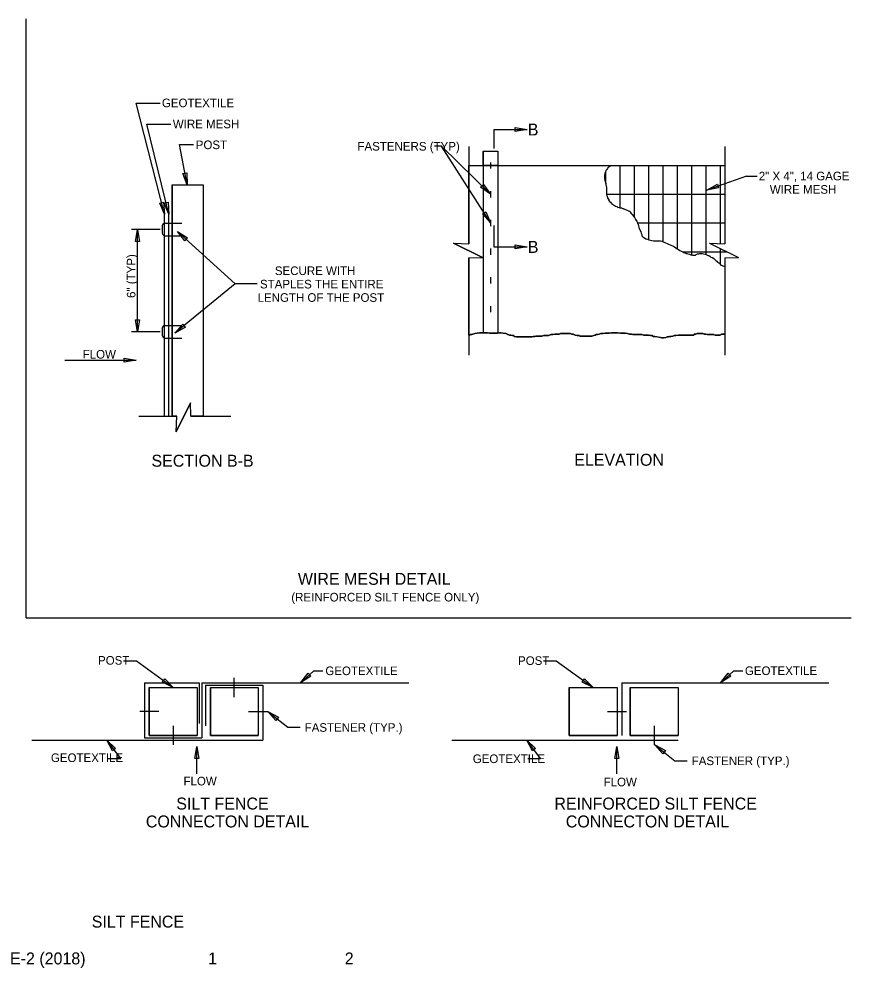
# Model space of a CAD drawing. Extents: x 1.3 to 29.7, y 0.6 to 10.5.
# Drawn here: x 7.8 to 16.5, y 0.57 to 10.5 of the extents above; entities that cross this region are included whole.
import ezdxf

# ---------------------------------------------------------------- set-up
doc = ezdxf.new("R2010")
doc.units = 0
for name, color, linetype in [('Level 17', 7, 'Continuous'), ('Level 18', 7, 'Continuous'), ('Level 19', 7, 'Continuous'), ('Level 20', 7, 'Continuous'), ('Level 21', 7, 'Continuous'), ('Level 22', 7, 'Continuous'), ('Level 23', 7, 'Continuous'), ('Level 26', 7, 'Continuous'), ('Level 9', 7, 'Continuous')]:
    doc.layers.add(name, color=color, linetype=linetype)

msp = doc.modelspace()

# ---------------------------------------------------------------- linework, layer by layer
at = {"layer": 'Level 18'}
for p, q in [((9.3221, 8.459), (9.0251, 9.618)), ((9.0251, 9.618), (9.2751, 9.618)), ((9.137, 9.4), (9.388, 9.4)), ((9.368, 8.459), (9.137, 9.4)), ((12.7661, 9.344), (13.1121, 9.344)), ((12.7661, 9.344), (12.7661, 9.147)), ((9.479, 9.186), (9.624, 9.186)), ((9.558, 8.765), (9.479, 9.186)), ((12.217, 9.1686), (12.1433, 9.1686)), ((12.7302, 8.6671), (12.217, 9.1686)), ((12.7302, 8.3668), (12.217, 9.1686)), ((15.4087, 8.8578), (14.9912, 8.7114)), ((15.4087, 8.8578), (15.5176, 8.8578)), ((12.7661, 8.3418), (12.7661, 8.1163)), ((9.2751, 8.299), (8.977, 8.299)), ((9.039, 7.2289), (9.039, 8.299)), ((10.061, 7.73), (9.4568, 8.2786)), ((12.7661, 8.1163), (13.1121, 8.1163)), ((10.061, 7.73), (9.43, 7.2125)), ((10.291, 7.73), (10.061, 7.73)), ((9.2751, 7.2289), (8.977, 7.2289)), ((8.28, 6.931), (9.026, 6.931)), ((8.893, 3.789), (9.027, 3.789)), ((9.027, 3.789), (9.412, 3.508)), ((13.2843, 3.789), (13.4183, 3.789)), ((13.4183, 3.789), (13.8033, 3.508)), ((10.88, 3.68), (10.745, 3.558)), ((10.977, 3.68), (10.88, 3.68)), ((15.2713, 3.68), (15.1363, 3.558)), ((15.3683, 3.68), (15.2713, 3.68)), ((10.401, 3.258), (10.612, 3.092)), ((10.612, 3.092), (10.739, 3.092)), ((8.863, 2.767), (8.718, 2.958)), ((9.6588, 2.6043), (9.6588, 2.8909)), ((13.2543, 2.767), (13.1093, 2.958)), ((14.0501, 2.6043), (14.0501, 2.8909)), ((14.448, 2.9092), (14.659, 2.7432)), ((8.729, 2.767), (8.863, 2.767)), ((13.1203, 2.767), (13.2543, 2.767)), ((14.659, 2.7432), (14.786, 2.7432))]:
    msp.add_line(p, q, dxfattribs=at)
for points in [[(12.9871, 9.3648), (13.1121, 9.344), (12.9871, 9.3232)], [(9.5554, 8.8917), (9.558, 8.765), (9.5145, 8.884)], [(12.6554, 8.7693), (12.7302, 8.6671), (12.6263, 8.7396)], [(15.116, 8.7332), (14.9912, 8.7114), (15.1023, 8.7724)], [(9.3112, 8.5853), (9.3221, 8.459), (9.2709, 8.5749)], [(9.3584, 8.5854), (9.368, 8.459), (9.318, 8.5754)], [(12.6804, 8.4833), (12.7302, 8.3668), (12.6453, 8.4608)], [(9.0182, 8.174), (9.039, 8.299), (9.0598, 8.174)], [(9.5354, 8.1791), (9.4568, 8.2786), (9.5634, 8.2099)], [(12.9871, 8.1371), (13.1121, 8.1163), (12.9871, 8.0955)], [(9.0598, 7.3539), (9.039, 7.2289), (9.0182, 7.3539)], [(9.5399, 7.2757), (9.43, 7.2125), (9.5135, 7.3078)], [(8.901, 6.9518), (9.026, 6.931), (8.901, 6.9102)], [(9.3233, 3.5985), (9.412, 3.508), (9.2988, 3.5649)], [(10.8517, 3.6264), (10.745, 3.558), (10.8238, 3.6572)], [(13.7146, 3.5985), (13.8033, 3.508), (13.6901, 3.5649)], [(15.243, 3.6264), (15.1363, 3.558), (15.2151, 3.6572)], [(10.4864, 3.1644), (10.401, 3.258), (10.5121, 3.1971)], [(8.777, 2.8459), (8.718, 2.958), (8.8101, 2.871)], [(9.638, 2.7659), (9.6588, 2.8909), (9.6796, 2.7659)], [(13.1683, 2.8459), (13.1093, 2.958), (13.2014, 2.871)], [(14.0293, 2.7659), (14.0501, 2.8909), (14.0709, 2.7659)], [(14.5334, 2.8156), (14.448, 2.9092), (14.5591, 2.8483)]]:
    msp.add_lwpolyline(points, close=True, dxfattribs=at)
at = {"layer": 'Level 19'}
for p, q in [((12.6552, 9.1176), (12.6552, 8.9674)), ((12.6552, 9.1176), (12.8053, 9.1176)), ((12.8053, 9.1176), (12.8053, 8.9674)), ((12.505, 8.9674), (15.1814, 8.9674)), ((12.7302, 8.9999), (12.7302, 8.935)), ((14.0818, 8.9674), (14.0818, 8.5262)), ((14.2319, 8.9674), (14.2319, 8.43)), ((14.3821, 8.9674), (14.3821, 8.1917)), ((14.5323, 8.9674), (14.5323, 8.1716)), ((14.6824, 8.9674), (14.6824, 8.0969)), ((14.8326, 8.9674), (14.8326, 8.0325)), ((14.9828, 8.9674), (14.9828, 8.0377)), ((15.133, 8.9674), (15.133, 8.1496)), ((13.9316, 8.8966), (13.9316, 8.7935)), ((9.402, 8.766), (9.402, 6.345)), ((9.402, 8.766), (9.724, 8.766)), ((9.724, 8.766), (9.724, 6.345)), ((12.7302, 8.6995), (12.7302, 8.6347)), ((13.9434, 8.6671), (15.1814, 8.6671)), ((9.3221, 6.345), (9.3221, 8.459)), ((9.368, 6.345), (9.368, 8.459)), ((9.3272, 8.3651), (9.5027, 8.3651)), ((12.7302, 8.3992), (12.7302, 8.3343)), ((14.2677, 8.3668), (15.1814, 8.3668)), ((9.2972, 8.3351), (9.2972, 8.2629)), ((9.3272, 8.2329), (9.5027, 8.2329)), ((12.7302, 8.0989), (12.7302, 8.034)), ((14.7372, 8.0664), (15.1978, 8.0664)), ((15.133, 8.0984), (15.133, 7.9329)), ((12.7302, 7.7985), (12.7302, 7.7337)), ((12.7302, 7.4982), (12.7302, 7.4333)), ((9.2972, 7.265), (9.2972, 7.1927)), ((9.3272, 7.295), (9.5027, 7.295)), ((9.3272, 7.1627), (9.5027, 7.1627)), ((10.051, 3.408), (10.051, 3.608)), ((9.112, 3.558), (9.112, 2.983)), ((9.112, 3.558), (9.6821, 3.558)), ((9.162, 3.508), (9.162, 3.008)), ((9.162, 3.508), (9.662, 3.508)), ((9.662, 3.508), (9.662, 3.008)), ((9.6821, 3.558), (9.6821, 3.133)), ((9.712, 3.558), (11.877, 3.558)), ((9.712, 3.558), (9.712, 2.983)), ((9.751, 3.533), (9.751, 3.108)), ((9.751, 3.533), (10.351, 3.533)), ((9.801, 3.508), (10.301, 3.508)), ((9.801, 3.508), (9.801, 3.008)), ((10.301, 3.508), (10.301, 3.008)), ((10.351, 3.533), (10.351, 2.958)), ((13.5533, 3.508), (13.5533, 3.008)), ((13.5533, 3.508), (14.0533, 3.508)), ((14.0533, 3.508), (14.0533, 3.008)), ((14.1033, 3.558), (16.2683, 3.558)), ((14.1033, 3.558), (14.1033, 3.008)), ((14.1923, 3.508), (14.6923, 3.508)), ((14.1923, 3.508), (14.1923, 3.008)), ((14.6923, 3.508), (14.6923, 3.008)), ((9.262, 3.258), (9.062, 3.258)), ((10.201, 3.258), (10.401, 3.258)), ((13.9533, 3.258), (14.1533, 3.258)), ((9.412, 3.108), (9.412, 2.908)), ((14.4423, 3.108), (14.4423, 2.908)), ((9.112, 2.983), (9.712, 2.983)), ((9.162, 3.008), (9.662, 3.008)), ((9.801, 3.008), (10.301, 3.008)), ((13.5533, 3.008), (14.0533, 3.008)), ((14.1923, 3.008), (14.6923, 3.008)), ((7.935, 2.958), (10.351, 2.958)), ((12.3263, 2.958), (14.6923, 2.958))]:
    msp.add_line(p, q, dxfattribs=at)
msp.add_lwpolyline([(13.9825, 8.9674), (13.9753, 8.9578), (13.9666, 8.9491), (13.9579, 8.9433), (13.9521, 8.9346), (13.9434, 8.923), (13.9376, 8.9143), (13.9318, 8.8969), (13.926, 8.8882), (13.926, 8.8767), (13.9231, 8.8651), (13.9231, 8.8535), (13.9231, 8.8419), (13.9231, 8.8303), (13.926, 8.8158), (13.9289, 8.8042), (13.9318, 8.7926), (13.9347, 8.781), (13.9376, 8.7694), (13.9405, 8.7521), (13.9434, 8.7376), (13.9434, 8.7202), (13.9434, 8.7028), (13.9434, 8.6912), (13.9434, 8.6796), (13.9434, 8.6622), (13.9492, 8.6478), (13.9521, 8.6333), (13.9608, 8.6188), (13.9666, 8.6072), (13.9753, 8.5898), (13.9839, 8.584), (13.9955, 8.5695), (14.0042, 8.5637), (14.0158, 8.555), (14.0245, 8.5492), (14.0361, 8.5406), (14.0506, 8.5377), (14.0592, 8.5319), (14.0708, 8.529), (14.0824, 8.5261), (14.0998, 8.5232), (14.1201, 8.5145), (14.1403, 8.5058), (14.1577, 8.5), (14.1722, 8.4942), (14.1838, 8.4913), (14.1896, 8.4826), (14.1954, 8.4739), (14.2041, 8.4623), (14.2127, 8.4536), (14.2272, 8.4362), (14.2359, 8.4247), (14.2475, 8.4015), (14.2533, 8.3928), (14.2591, 8.3841), (14.2678, 8.3667), (14.2736, 8.3522), (14.2765, 8.3377), (14.2823, 8.3232), (14.2851, 8.3059), (14.2909, 8.2972), (14.2967, 8.2827), (14.3025, 8.274), (14.3054, 8.2595), (14.3112, 8.245), (14.3141, 8.2305), (14.3228, 8.2218), (14.3315, 8.216), (14.3402, 8.2103), (14.3547, 8.2016), (14.372, 8.1958), (14.3865, 8.19), (14.4039, 8.1871), (14.4155, 8.1842), (14.4357, 8.1813), (14.4473, 8.1813), (14.4589, 8.1813), (14.4734, 8.1813), (14.485, 8.1813), (14.4966, 8.1813), (14.5082, 8.1784), (14.5226, 8.1755), (14.5371, 8.1697), (14.5545, 8.1639), (14.5835, 8.1494), (14.6153, 8.1349), (14.6327, 8.1291), (14.6443, 8.1233), (14.653, 8.1175), (14.6674, 8.1059), (14.6819, 8.0973), (14.6964, 8.0886), (14.7109, 8.077), (14.7254, 8.0712), (14.7398, 8.0654), (14.7514, 8.0567), (14.763, 8.0538), (14.7775, 8.048), (14.792, 8.0422), (14.8094, 8.0393), (14.8267, 8.0335), (14.8441, 8.0306), (14.8586, 8.0306), (14.8731, 8.0306), (14.8818, 8.0364), (14.8933, 8.0422), (14.9078, 8.0451), (14.9194, 8.048), (14.9426, 8.048), (14.9571, 8.0451), (14.9744, 8.0393), (14.986, 8.0364), (15.0005, 8.0306), (15.0121, 8.0248), (15.0237, 8.019), (15.0353, 8.0103), (15.0526, 8.0045), (15.0642, 7.9958), (15.0758, 7.9843), (15.0874, 7.9727), (15.0961, 7.9669), (15.1048, 7.9582), (15.1163, 7.9495), (15.125, 7.9437), (15.1308, 7.935), (15.1395, 7.9263), (15.1511, 7.9234), (15.1598, 7.9176), (15.1714, 7.9147), (15.1814, 7.9147)], dxfattribs=at)
for centre, start, end in [((9.3272, 8.3351), 90, 180), ((9.3272, 8.2629), 180, 270), ((9.3272, 7.265), 90, 180), ((9.3272, 7.1927), 180, 270)]:
    msp.add_arc(centre, 0.03, start, end, dxfattribs=at)
at = {"layer": 'Level 20'}
for points in [[(12.6552, 9.1176), (12.8053, 9.1176), (12.8053, 8.9674), (12.6552, 8.9674)], [(12.505, 8.0005), (12.647, 8.0045), (12.343, 8.1545), (12.505, 8.1475), (12.505, 8.9674), (13.9825, 8.9674), (13.9753, 8.9578), (13.9666, 8.9491), (13.9579, 8.9433), (13.9521, 8.9346), (13.9434, 8.923), (13.9376, 8.9143), (13.9318, 8.8969), (13.926, 8.8882), (13.926, 8.8767), (13.9231, 8.8651), (13.9231, 8.8303), (13.926, 8.8158), (13.9376, 8.7694), (13.9434, 8.7376), (13.9434, 8.6622), (13.9492, 8.6478), (13.955, 8.6297), (13.9753, 8.5898), (13.9839, 8.584), (13.9955, 8.5695), (14.0361, 8.5406), (14.0506, 8.5377), (14.0592, 8.5319), (14.0998, 8.5232), (14.1403, 8.5058), (14.1722, 8.4942), (14.1838, 8.4913), (14.2041, 8.4623), (14.2127, 8.4536), (14.2359, 8.4247), (14.2475, 8.4015), (14.2591, 8.3841), (14.2677, 8.3668), (14.2736, 8.3522), (14.2765, 8.3377), (14.2823, 8.3232), (14.2851, 8.3059), (14.2909, 8.2972), (14.2967, 8.2827), (14.3025, 8.274), (14.3054, 8.2595), (14.3112, 8.245), (14.3141, 8.2305), (14.3228, 8.2218), (14.3547, 8.2016), (14.372, 8.1958), (14.3865, 8.19), (14.4039, 8.1871), (14.4155, 8.1842), (14.4357, 8.1813), (14.4966, 8.1813), (14.5226, 8.1755), (14.5545, 8.1639), (14.6153, 8.1349), (14.6327, 8.1291), (14.6443, 8.1233), (14.653, 8.1175), (14.6674, 8.1059), (14.6964, 8.0886), (14.7109, 8.077), (14.7398, 8.0654), (14.7514, 8.0567), (14.763, 8.0538), (14.792, 8.0422), (14.8094, 8.0393), (14.8267, 8.0335), (14.8441, 8.0306), (14.8731, 8.0306), (14.8818, 8.0364), (14.8933, 8.0422), (14.9194, 8.048), (14.9426, 8.048), (14.9571, 8.0451), (14.9744, 8.0393), (14.986, 8.0364), (15.0005, 8.0306), (15.0237, 8.019), (15.0353, 8.0103), (15.0526, 8.0045), (15.0642, 7.9958), (15.0874, 7.9727), (15.0961, 7.9669), (15.1048, 7.9582), (15.1163, 7.9495), (15.125, 7.9437), (15.1308, 7.935), (15.1395, 7.9263), (15.1511, 7.9234), (15.1598, 7.9176), (15.1714, 7.9147), (15.1814, 7.9147), (15.1814, 7.2042), (15.1501, 7.2042), (15.1302, 7.1943), (15.0804, 7.1943), (15.0604, 7.1992), (14.9957, 7.1992), (14.9807, 7.2042), (14.9658, 7.2042), (14.9509, 7.2092), (14.8911, 7.2092), (14.8762, 7.2042), (14.8612, 7.2042), (14.8562, 7.1943), (14.6969, 7.1943), (14.667, 7.1893), (14.6521, 7.1893), (14.6371, 7.1843), (14.6172, 7.1793), (14.6022, 7.1793), (14.5923, 7.1743), (14.5773, 7.1743), (14.5624, 7.1693), (14.5375, 7.1644), (14.5226, 7.1644), (14.5076, 7.1693), (14.4479, 7.1793), (14.4329, 7.1793), (14.418, 7.1893), (14.403, 7.1893), (14.3831, 7.1943), (14.3283, 7.1943), (14.3134, 7.1992), (14.2188, 7.1992), (14.2038, 7.2042), (14.1839, 7.2042), (14.164, 7.2092), (14.1391, 7.2142), (14.0893, 7.2142), (14.0594, 7.2192), (13.9947, 7.2192), (13.9698, 7.2142), (13.9299, 7.2142), (13.91, 7.2092), (13.8851, 7.2092), (13.8652, 7.2042), (13.8502, 7.1992), (13.8353, 7.1992), (13.8253, 7.1943), (13.8104, 7.1893), (13.7905, 7.1843), (13.666, 7.1843), (13.656, 7.1893), (13.6361, 7.1893), (13.6162, 7.1943), (13.5962, 7.2042), (13.5813, 7.2042), (13.5664, 7.2092), (13.4618, 7.2092), (13.4468, 7.2042), (13.402, 7.2042), (13.3821, 7.1992), (13.3622, 7.1992), (13.3472, 7.1943), (13.3373, 7.1893), (13.2875, 7.1893), (13.2675, 7.1843), (13.2028, 7.1843), (13.1928, 7.1793), (13.1779, 7.1793), (13.163, 7.1743), (13.0036, 7.1743), (12.9787, 7.1793), (12.9737, 7.1893), (12.9588, 7.1893), (12.9438, 7.1943), (12.9289, 7.1943), (12.889, 7.2092), (12.8392, 7.2192), (12.8243, 7.2192), (12.8044, 7.2142), (12.7197, 7.2142), (12.6998, 7.2192), (12.6151, 7.2192), (12.5653, 7.2092), (12.5454, 7.2042), (12.5355, 7.1992), (12.5205, 7.1992), (12.505, 7.1915)], [(9.451, 6.345), (9.402, 6.345), (9.402, 8.766), (9.724, 8.766), (9.724, 6.345), (9.598, 6.345), (9.594, 6.487), (9.444, 6.183)], [(9.162, 3.508), (9.662, 3.508), (9.662, 3.008), (9.162, 3.008)], [(9.801, 3.508), (10.301, 3.508), (10.301, 3.008), (9.801, 3.008)], [(13.5533, 3.508), (14.0533, 3.508), (14.0533, 3.008), (13.5533, 3.008)], [(14.1923, 3.508), (14.6923, 3.508), (14.6923, 3.008), (14.1923, 3.008)]]:
    msp.add_lwpolyline(points, close=True, dxfattribs=at)
at = {"layer": 'Level 21'}
for p, q in [((12.505, 9.1668), (12.505, 8.1475)), ((15.1814, 9.1668), (15.1814, 8.1475)), ((12.343, 8.1545), (12.647, 8.0045)), ((12.343, 8.1545), (12.505, 8.1475)), ((15.0194, 8.1545), (15.1814, 8.1475)), ((15.0194, 8.1545), (15.3234, 8.0045)), ((12.505, 8.0005), (12.505, 6.9836)), ((12.51, 8.0005), (12.647, 8.0045)), ((15.1814, 8.0003), (15.3234, 8.0045)), ((15.1814, 8.0003), (15.1814, 6.9836)), ((9.444, 6.183), (9.594, 6.487)), ((9.598, 6.35), (9.594, 6.487)), ((9.052, 6.345), (9.451, 6.345)), ((9.444, 6.183), (9.451, 6.345)), ((9.598, 6.345), (10.016, 6.345))]:
    msp.add_line(p, q, dxfattribs=at)
msp.add_lwpolyline([(12.505, 7.1915), (12.5106, 7.1943), (12.5205, 7.1992), (12.5355, 7.1992), (12.5454, 7.2042), (12.5653, 7.2092), (12.5902, 7.2142), (12.6151, 7.2192), (12.6301, 7.2192), (12.645, 7.2192), (12.6649, 7.2192), (12.6799, 7.2192), (12.6998, 7.2192), (12.7197, 7.2142), (12.7347, 7.2142), (12.7496, 7.2142), (12.7695, 7.2142), (12.7894, 7.2142), (12.8044, 7.2142), (12.8243, 7.2192), (12.8392, 7.2192), (12.8641, 7.2142), (12.889, 7.2092), (12.904, 7.2042), (12.9289, 7.1943), (12.9438, 7.1943), (12.9588, 7.1893), (12.9737, 7.1893), (12.9787, 7.1793), (13.0036, 7.1743), (13.0185, 7.1743), (13.0385, 7.1743), (13.0584, 7.1743), (13.0733, 7.1743), (13.0883, 7.1743), (13.1032, 7.1743), (13.1181, 7.1743), (13.148, 7.1743), (13.163, 7.1743), (13.1779, 7.1793), (13.1928, 7.1793), (13.2028, 7.1843), (13.2177, 7.1843), (13.2377, 7.1843), (13.2526, 7.1843), (13.2675, 7.1843), (13.2875, 7.1893), (13.3074, 7.1893), (13.3223, 7.1893), (13.3373, 7.1893), (13.3472, 7.1943), (13.3622, 7.1992), (13.3821, 7.1992), (13.402, 7.2042), (13.4269, 7.2042), (13.4468, 7.2042), (13.4618, 7.2092), (13.4917, 7.2092), (13.5215, 7.2092), (13.5514, 7.2092), (13.5664, 7.2092), (13.5813, 7.2042), (13.5962, 7.2042), (13.6162, 7.1943), (13.6361, 7.1893), (13.656, 7.1893), (13.666, 7.1843), (13.6809, 7.1843), (13.7008, 7.1843), (13.7207, 7.1843), (13.7357, 7.1843), (13.7506, 7.1843), (13.7755, 7.1843), (13.7905, 7.1843), (13.8104, 7.1893), (13.8253, 7.1943), (13.8353, 7.1992), (13.8502, 7.1992), (13.8652, 7.2042), (13.8851, 7.2092), (13.91, 7.2092), (13.9299, 7.2142), (13.9449, 7.2142), (13.9698, 7.2142), (13.9947, 7.2192), (14.0245, 7.2192), (14.0594, 7.2192), (14.0893, 7.2142), (14.1092, 7.2142), (14.1241, 7.2142), (14.1391, 7.2142), (14.164, 7.2092), (14.1839, 7.2042), (14.2038, 7.2042), (14.2188, 7.1992), (14.2437, 7.1992), (14.2586, 7.1992), (14.2785, 7.1992), (14.2935, 7.1992), (14.3134, 7.1992), (14.3283, 7.1943), (14.3483, 7.1943), (14.3632, 7.1943), (14.3831, 7.1943), (14.403, 7.1893), (14.418, 7.1893), (14.4329, 7.1793), (14.4479, 7.1793), (14.4777, 7.1743), (14.5076, 7.1693), (14.5226, 7.1644), (14.5375, 7.1644), (14.5624, 7.1693), (14.5773, 7.1743), (14.5923, 7.1743), (14.6022, 7.1793), (14.6172, 7.1793), (14.6371, 7.1843), (14.6521, 7.1893), (14.667, 7.1893), (14.6969, 7.1943), (14.7168, 7.1943), (14.7317, 7.1943), (14.7467, 7.1943), (14.7666, 7.1943), (14.7865, 7.1943), (14.8064, 7.1943), (14.8264, 7.1943), (14.8413, 7.1943), (14.8562, 7.1943), (14.8612, 7.2042), (14.8762, 7.2042), (14.8911, 7.2092), (14.906, 7.2092), (14.9309, 7.2092), (14.9509, 7.2092), (14.9658, 7.2042), (14.9807, 7.2042), (14.9957, 7.1992), (15.0156, 7.1992), (15.0305, 7.1992), (15.0455, 7.1992), (15.0604, 7.1992), (15.0804, 7.1943), (15.0953, 7.1943), (15.1152, 7.1943), (15.1302, 7.1943), (15.1401, 7.1992), (15.1501, 7.2042), (15.175, 7.2042), (15.1814, 7.2042)], dxfattribs=at)
at = {"layer": 'Level 23'}
for p, q in [((12.6552, 8.9674), (12.6552, 7.2192)), ((12.8053, 8.9674), (12.8053, 7.2144))]:
    msp.add_line(p, q, dxfattribs=at)
at = {"layer": 'Level 26'}
for q in [(7.875, 10.5), (16.5, 4.2371)]:
    msp.add_line((7.875, 4.2371), q, dxfattribs=at)

# ---------------------------------------------------------------- texts
at = {"layer": 'Level 17'}
for s, height, p in [('GEOTEXTILE', 0.09, (9.2941, 9.5774)), ('WIRE MESH', 0.09, (9.4082, 9.3569)), ('B', 0.125, (13.1204, 9.2815)), ('POST', 0.09, (9.6482, 9.1389)), ('FASTENERS (TYP)', 0.09, (11.3389, 9.1236)), ('2" X 4", 14 GAGE', 0.09, (15.5355, 8.8123)), ('WIRE MESH', 0.09, (15.6509, 8.6723)), ('B', 0.125, (13.1204, 8.0538)), ('SECURE WITH', 0.09, (10.4753, 7.8219)), ('STAPLES THE ENTIRE', 0.09, (10.3197, 7.6819)), ('LENGTH OF THE POST', 0.09, (10.2944, 7.5419)), ('(REINFORCED SILT FENCE ONLY)', 0.09, (10.6473, 4.4082)), ('POST', 0.09, (8.6263, 3.7471)), ('POST', 0.09, (13.0182, 3.7444)), ('GEOTEXTILE', 0.09, (11.0033, 3.6379)), ('GEOTEXTILE', 0.09, (15.3905, 3.6387)), ('FASTENER (TYP.)', 0.09, (10.7871, 3.0453)), ('GEOTEXTILE', 0.09, (8.1336, 2.7288)), ('GEOTEXTILE', 0.09, (12.5448, 2.718)), ('FASTENER (TYP.)', 0.09, (14.8341, 2.6966)), ('FLOW', 0.09, (9.5199, 2.4843)), ('FLOW', 0.09, (13.9131, 2.4754))]:
    msp.add_text(s, height=height, dxfattribs=at).set_placement(p)
for s, rotation, p in [('6" (TYP)', 90, (9.0173, 7.5826)), ('FLOW', 359.66297, (8.4655, 6.9497))]:
    msp.add_text(s, height=0.09, rotation=rotation, dxfattribs=at).set_placement(p)
at = {"layer": 'Level 22'}
for s, p in [('SECTION B-B', (9.185, 5.8176)), ('ELEVATION', (13.6056, 5.8275)), ('WIRE MESH DETAIL', (10.7162, 4.5825)), ('SILT FENCE', (9.4443, 2.2323)), ('REINFORCED SILT FENCE', (13.3984, 2.2323)), ('CONNECTON DETAIL', (9.1262, 2.0448)), ('CONNECTON DETAIL', (13.5175, 2.0448))]:
    msp.add_text(s, height=0.125, dxfattribs=at).set_placement(p)
at = {"layer": 'Level 9'}
for s, p in [('SILT FENCE', (8.5601, 0.9973)), ('E-2 (2018)', (7.706, 0.6123)), ('1', (9.777, 0.6119)), ('2', (11.206, 0.6119))]:
    msp.add_text(s, height=0.125, dxfattribs=at).set_placement(p)

doc.saveas('drawing.dxf')
